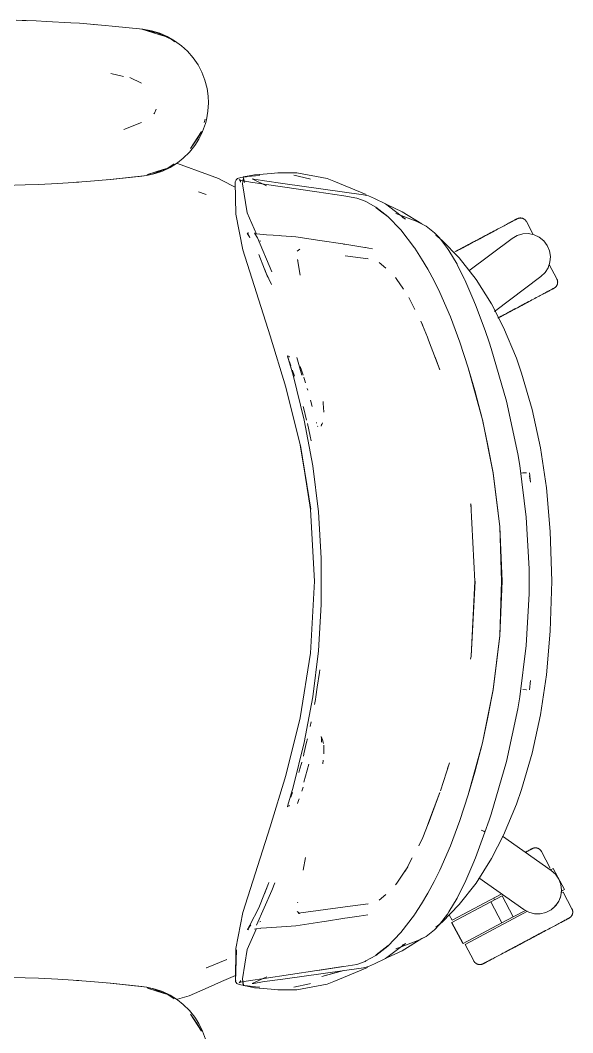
# Model space of a CAD drawing. Header units: millimetres. Extents: x 79795 to 317870, y -36033 to 97293.
# Drawn here: x 187185 to 187508, y 31539 to 32132 of the extents above; entities that cross this region are included whole.
import ezdxf

# ---------------------------------------------------------------- set-up
doc = ezdxf.new("R2010")
doc.units = ezdxf.units.MM
doc.header["$MEASUREMENT"] = 0
doc.layers.add('G-IMPT', color=8, linetype='CONTINUOUS', lineweight=9)
doc.layers.add('I-FURN', color=8, linetype='CONTINUOUS', lineweight=9)

msp = doc.modelspace()

# ---------------------------------------------------------------- linework, layer by layer
at = {"layer": 'G-IMPT'}
for p, q in [((187194.5, 32131.37), (187182.75, 32131.76)), ((187187.68, 32131.62), (187186.19, 32131.63)), ((187189.62, 32131.51), (187187.68, 32131.62)), ((187194.5, 32131.37), (187200.53, 32131.11)), ((187214.67, 32130.3), (187200.53, 32131.11)), ((187219.76, 32129.98), (187214.67, 32130.3)), ((187219.76, 32129.98), (187234.81, 32128.73)), ((187227.94, 32129.33), (187229.62, 32129.16)), ((187234.81, 32128.73), (187238.94, 32128.39)), ((187238.94, 32128.39), (187256.87, 32126.48)), ((187256.36, 32126.48), (187268.82, 32122.65)), ((187256.36, 32126.48), (187259.67, 32125.56)), ((187256.87, 32126.48), (187261.91, 32125.58)), ((187265.32, 32124.44), (187256.92, 32126.35)), ((187268.82, 32122.65), (187259.67, 32125.56)), ((187266.78, 32124.12), (187261.91, 32125.58)), ((187265.32, 32124.44), (187273.39, 32120.7)), ((187271.01, 32122.31), (187266.78, 32124.12)), ((187271.01, 32122.31), (187275.45, 32119.79)), ((187275.5, 32119.1), (187273.39, 32120.7)), ((187279.54, 32116.8), (187275.45, 32119.79)), ((187279.54, 32116.8), (187282.98, 32113.63)), ((187286.3, 32109.8), (187282.98, 32113.63)), ((187289.13, 32105.63), (187286.3, 32109.8)), ((187289.13, 32105.63), (187291.32, 32101.47)), ((187238.15, 32100.51), (187245.59, 32098.94)), ((187255.99, 32094.91), (187249.2, 32098.17)), ((187291.32, 32101.47), (187293.15, 32096.76)), ((187294.41, 32091.89), (187293.15, 32096.76)), ((187294.41, 32091.89), (187295.06, 32087.38)), ((187295.23, 32083.53), (187295.06, 32087.38)), ((187264.62, 32079.7), (187263.6, 32077.48)), ((187295.23, 32083.53), (187294.94, 32078.49)), ((187263.6, 32077.48), (187263.31, 32077.03)), ((187292.69, 32071.85), (187293.31, 32073.88)), ((187294.06, 32073.54), (187293.49, 32071.41)), ((187294.94, 32078.49), (187294.06, 32073.54)), ((187245.65, 32067.81), (187256.08, 32071.95)), ((187291.78, 32066.64), (187293.49, 32071.41)), ((187291.13, 32066.74), (187284.81, 32056.79)), ((187288.97, 32063.06), (187284.81, 32056.79)), ((187289.54, 32062.13), (187287.27, 32058.58)), ((187291.13, 32066.74), (187288.97, 32063.06)), ((187291.78, 32066.64), (187289.54, 32062.13)), ((187284.09, 32054.61), (187287.27, 32058.58)), ((187280.48, 32051.06), (187277.17, 32048.43)), ((187284.09, 32054.61), (187280.48, 32051.06)), ((187271.52, 32045.31), (187259.67, 32041.5)), ((187268.82, 32044.41), (187259.67, 32041.5)), ((187262.3, 32041.7), (187270.49, 32044.9)), ((187272.85, 32045.7), (187268.27, 32043.51)), ((187271.52, 32045.31), (187268.82, 32044.41)), ((187271.52, 32045.31), (187275.1, 32047.73)), ((187272.85, 32045.7), (187277.17, 32048.43)), ((187277.22, 32047.97), (187295.22, 32041.37)), ((187237.74, 32038.56), (187226.34, 32037.57)), ((187259.17, 32040.91), (187236.22, 32038.46)), ((187236.22, 32038.46), (187256.36, 32040.58)), ((187259.17, 32040.91), (187237.74, 32038.56)), ((187254.84, 32040.44), (187256.36, 32040.58)), ((187259.17, 32040.91), (187256.36, 32040.58)), ((187259.17, 32040.91), (187264.13, 32042.07)), ((187259.25, 32041.13), (187262.3, 32041.7)), ((187268.27, 32043.51), (187264.13, 32042.07)), ((187295.22, 32041.37), (187301.19, 32039.18)), ((187302.95, 32038.26), (187301.19, 32039.18)), ((187310.85, 32034.11), (187302.95, 32038.26)), ((187310.79, 32037.3), (187311.39, 32038.34)), ((187311.27, 32037.72), (187311.39, 32038.34)), ((187311.27, 32037.72), (187311.37, 32038.26)), ((187311.39, 32038.34), (187311.37, 32038.26)), ((187311.77, 32038.83), (187311.39, 32038.34)), ((187312.31, 32039.16), (187311.77, 32038.83)), ((187312.31, 32039.16), (187314.17, 32039.71)), ((187313.66, 32038.11), (187313.16, 32038.51)), ((187314.25, 32037.95), (187313.16, 32038.51)), ((187314.25, 32037.95), (187313.63, 32038.12)), ((187313.63, 32038.12), (187319.9, 32037.01)), ((187313.66, 32038.11), (187313.98, 32037.57)), ((187317.45, 32040.24), (187314.17, 32039.71)), ((187315.77, 32039.65), (187315.09, 32036.06)), ((187317.86, 32040.5), (187315.54, 32040.06)), ((187316.26, 32036.78), (187315.54, 32040.06)), ((187316.26, 32036.78), (187315.77, 32039.65)), ((187317.45, 32040.24), (187318.06, 32040.32)), ((187322.11, 32041.31), (187317.86, 32040.5)), ((187318.06, 32040.32), (187322.75, 32040.83)), ((187320.87, 32038.92), (187329.28, 32034.93)), ((187320.87, 32038.92), (187321.74, 32038.77)), ((187326.76, 32037.94), (187321.74, 32038.77)), ((187322.58, 32041.35), (187322.11, 32041.31)), ((187322.58, 32041.35), (187331.9, 32042.16)), ((187322.75, 32040.83), (187325.34, 32041.05)), ((187326.76, 32037.94), (187328.05, 32037.73)), ((187331.9, 32042.16), (187335.86, 32042.5)), ((187340.03, 32042.5), (187335.86, 32042.5)), ((187347, 32042.47), (187340.03, 32042.5)), ((187345.13, 32041.06), (187354.44, 32039.02)), ((187347, 32042.47), (187364.69, 32039.23)), ((187354.44, 32039.02), (187355.01, 32038.86)), ((187364.69, 32039.23), (187368.55, 32037.64)), ((187175.69, 32035.16), (187187.99, 32035.45)), ((187195.87, 32035.74), (187187.99, 32035.45)), ((187195.87, 32035.74), (187207.18, 32036.28)), ((187216.05, 32036.84), (187207.18, 32036.28)), ((187216.05, 32036.84), (187226.34, 32037.57)), ((187218.09, 32036.98), (187216.19, 32036.89)), ((187218.09, 32036.98), (187219.51, 32037.11)), ((187311.17, 32018.32), (187310.79, 32037.3)), ((187314.06, 32037.07), (187313.98, 32037.57)), ((187317.8, 32019.02), (187315.09, 32036.06)), ((187319.9, 32037.01), (187327.75, 32035.9)), ((187327.75, 32035.9), (187358.63, 32031.34)), ((187338.72, 32036.29), (187328.05, 32037.73)), ((187338.72, 32036.29), (187385.93, 32029.61)), ((187371.92, 32036.25), (187368.55, 32037.64)), ((187387.59, 32029.77), (187371.92, 32036.25)), ((187293.91, 32029.78), (187289.45, 32031.41)), ((187289.45, 32031.41), (187293.33, 32030.03)), ((187293.91, 32029.78), (187293.33, 32030.03)), ((187358.63, 32031.34), (187374.39, 32028.95)), ((187382.07, 32027.65), (187374.39, 32028.95)), ((187382.07, 32027.65), (187386.86, 32025.9)), ((187385.93, 32029.61), (187388.93, 32028.97)), ((187392.29, 32027.4), (187388.93, 32028.97)), ((187392.29, 32027.4), (187398.81, 32024.36)), ((187387.28, 32025.68), (187386.86, 32025.9)), ((187393.11, 32022.39), (187387.28, 32025.68)), ((187393.11, 32022.39), (187400.08, 32016.98)), ((187400.29, 32016.67), (187393.34, 32022.07)), ((187393.34, 32022.07), (187396.71, 32019.48)), ((187410.52, 32015.42), (187398.81, 32024.36)), ((187400, 32023.69), (187408.63, 32019.71)), ((187311.17, 32018.32), (187315.37, 31997.36)), ((187317.8, 32019.02), (187323.41, 32006.67)), ((187400.29, 32016.67), (187396.71, 32019.48)), ((187407.81, 32009.07), (187400.08, 32016.98)), ((187404.86, 32018.65), (187416.77, 32014.14)), ((187410.52, 32015.42), (187408.48, 32016.58)), ((187408.63, 32019.71), (187420.08, 32012.59)), ((187419, 32013.07), (187416.77, 32014.14)), ((187407.81, 32009.07), (187415.83, 31998.64)), ((187421.43, 32011.89), (187419, 32013.07)), ((187422.57, 32011.28), (187421.43, 32011.89)), ((187422.57, 32011.28), (187427.43, 32007.42)), ((187317.94, 32007.19), (187318, 32007.21)), ((187317.94, 32007.19), (187319.53, 32004.73)), ((187318.88, 32007.49), (187318, 32007.21)), ((187319.53, 32004.73), (187318, 32007.21)), ((187318, 32007.21), (187319.49, 32004.74)), ((187322.87, 32006.9), (187322.15, 32007.19)), ((187322.15, 32007.19), (187323.91, 32004.52)), ((187322.87, 32006.9), (187322.88, 32006.89)), ((187325.26, 32006.6), (187322.88, 32006.89)), ((187323.91, 32004.52), (187332.34, 31984.54)), ((187325.26, 32006.6), (187325.34, 32006.59)), ((187329.22, 32006.3), (187325.34, 32006.59)), ((187325.36, 32002.8), (187325.8, 32002.53)), ((187337.08, 32005.74), (187329.22, 32006.3)), ((187338.06, 32005.66), (187337.08, 32005.74)), ((187346.31, 32005.05), (187338.06, 32005.66)), ((187346.31, 32005.05), (187346.39, 32005.03)), ((187360.46, 32003), (187346.39, 32005.03)), ((187360.46, 32003), (187373.81, 32000.89)), ((187427.43, 32007.42), (187430.33, 32004.39)), ((187432, 32002.97), (187428.32, 32005.97)), ((187430.33, 32004.39), (187435.04, 31998.26)), ((187432, 32002.97), (187441.96, 31992.68)), ((187331.36, 31947.12), (187315.37, 31997.36)), ((187347.05, 31996.66), (187348.69, 31997.93)), ((187373.81, 32000.89), (187374.32, 32000.81)), ((187374.93, 32000.71), (187374.32, 32000.81)), ((187374.93, 32000.71), (187386.66, 31998.91)), ((187386.66, 31998.91), (187387.12, 31998.84)), ((187389.11, 31998.42), (187387.12, 31998.84)), ((187391.27, 31997.96), (187389.11, 31998.42)), ((187416, 31998.38), (187415.83, 31998.64)), ((187419.89, 31992.28), (187416, 31998.38)), ((187435.04, 31998.26), (187435.91, 31996.97)), ((187440.64, 31988.97), (187435.91, 31996.97)), ((187328.05, 31986.18), (187324.79, 31994.65)), ((187347.4, 31991.71), (187348.8, 31982.54)), ((187347.4, 31991.71), (187347.44, 31991.36)), ((187375.23, 31994.03), (187388.59, 31992.25)), ((187388.59, 31992.25), (187388.12, 31992.4)), ((187419.89, 31992.28), (187423.65, 31986.06)), ((187451.76, 31980.08), (187441.96, 31992.68)), ((187330.06, 31981.28), (187328.04, 31986.38)), ((187328.04, 31986.38), (187330.07, 31981.26)), ((187328.05, 31986.18), (187330.06, 31981.28)), ((187399.09, 31986.75), (187395.18, 31990.09)), ((187427.22, 31979.27), (187423.65, 31986.06)), ((187440.95, 31988.38), (187440.64, 31988.97)), ((187440.95, 31988.38), (187444.95, 31980.37)), ((187329.07, 31983.8), (187332.11, 31977.08)), ((187405.36, 31980.12), (187404.61, 31981.22)), ((187405.36, 31980.12), (187408.85, 31974.99)), ((187427.22, 31979.27), (187430.61, 31972.54)), ((187445.17, 31979.92), (187444.95, 31980.37)), ((187445.17, 31979.92), (187449.94, 31968.96)), ((187460.74, 31965.78), (187451.76, 31980.08)), ((187408.85, 31974.99), (187409.25, 31974.41)), ((187412.39, 31969.51), (187415.93, 31962.54)), ((187436.79, 31958.31), (187430.61, 31972.54)), ((187449.94, 31968.96), (187451.42, 31965.28)), ((187457.02, 31950.21), (187451.42, 31965.28)), ((187467.83, 31952.01), (187460.74, 31965.78)), ((187423.28, 31946.35), (187419.56, 31955.68)), ((187419.56, 31955.68), (187420.56, 31953.43)), ((187442.25, 31943.43), (187436.79, 31958.31)), ((187457.02, 31950.21), (187459.36, 31943.39)), ((187475.34, 31934.03), (187467.83, 31952.01)), ((187340.54, 31917.15), (187331.36, 31947.12)), ((187423.95, 31944.62), (187423.28, 31946.35)), ((187430.66, 31927.18), (187423.95, 31944.62)), ((187442.25, 31943.43), (187447.25, 31928.52)), ((187460.55, 31939.78), (187459.36, 31943.39)), ((187460.55, 31939.78), (187469.5, 31908.96)), ((187341.5, 31935.32), (187341.63, 31935.56)), ((187344.77, 31924.1), (187341.5, 31935.32)), ((187344.77, 31924.1), (187341.65, 31934.92)), ((187341.71, 31934.63), (187341.65, 31934.92)), ((187344.77, 31924.1), (187341.71, 31934.63)), ((187342.59, 31934.78), (187341.98, 31935.17)), ((187342.59, 31934.78), (187342.38, 31934.93)), ((187343.04, 31930.85), (187342.64, 31931.92)), ((187349.96, 31924.09), (187346.93, 31934.52)), ((187430.66, 31927.18), (187427.94, 31934.61)), ((187475.34, 31934.03), (187478.42, 31925.3)), ((187343.39, 31929.87), (187343.04, 31930.85)), ((187344.37, 31927.12), (187344.66, 31926.32)), ((187345.4, 31924.09), (187344.66, 31926.32)), ((187348.84, 31929.27), (187349.6, 31927.11)), ((187349.85, 31926.39), (187349.6, 31927.11)), ((187349.85, 31926.39), (187350.62, 31924.09)), ((187450.98, 31915.26), (187447.21, 31928.43)), ((187455.64, 31898.02), (187447.21, 31928.43)), ((187455.64, 31898.02), (187447.25, 31928.52)), ((187478.42, 31925.3), (187484.59, 31904.06)), ((187351.32, 31897.78), (187344.77, 31924.1)), ((187345.4, 31924.09), (187345.55, 31923.64)), ((187351, 31922.96), (187351.25, 31922.17)), ((187351.25, 31922.17), (187352.04, 31919.68)), ((187340.54, 31917.15), (187348.85, 31883.46)), ((187353.03, 31916.39), (187353.36, 31915.27)), ((187450.98, 31915.26), (187455.64, 31898.02)), ((187354.94, 31909.6), (187355.93, 31905.73)), ((187354.94, 31909.6), (187355.33, 31908.07)), ((187362.36, 31908.24), (187362.32, 31908.72)), ((187362.63, 31904.54), (187362.36, 31908.24)), ((187476.16, 31878.17), (187469.5, 31908.96)), ((187351.08, 31904.51), (187350.74, 31905.8)), ((187352.64, 31897.76), (187351.08, 31904.51)), ((187362.63, 31904.54), (187362.73, 31903.16)), ((187362.74, 31902.46), (187362.73, 31903.16)), ((187484.59, 31904.06), (187489.41, 31881.69)), ((187351.32, 31897.78), (187356.25, 31871.11)), ((187354.79, 31888.37), (187353.09, 31895.79)), ((187358.53, 31895.97), (187358.4, 31896.38)), ((187361.2, 31894.37), (187361.89, 31896.32)), ((187461.81, 31866.89), (187455.6, 31898.13)), ((187455.6, 31898.13), (187461.81, 31866.97)), ((187455.64, 31898.02), (187458.71, 31883)), ((187359.24, 31894.13), (187359.05, 31894.37)), ((187361.2, 31894.37), (187361.42, 31895.42)), ((187355.27, 31885.74), (187354.79, 31888.37)), ((187348.85, 31883.46), (187355.11, 31845.72)), ((187354.85, 31845.55), (187349.12, 31883.08)), ((187355.11, 31845.72), (187349.12, 31883.08)), ((187461.81, 31866.89), (187458.71, 31883)), ((187477.35, 31871.25), (187476.16, 31878.17)), ((187492.9, 31858.27), (187489.41, 31881.69)), ((187356.25, 31871.11), (187359.55, 31844.19)), ((187465.64, 31835.38), (187461.81, 31866.97)), ((187463.76, 31851.41), (187461.81, 31866.89)), ((187465.6, 31835.34), (187461.81, 31866.89)), ((187481.16, 31841.08), (187477.35, 31871.25)), ((187477.9, 31866.89), (187479.14, 31866.93)), ((187481.23, 31867.01), (187479.14, 31866.93)), ((187481.23, 31867.01), (187481.12, 31867.01)), ((187483, 31866.98), (187483.65, 31861.56)), ((187483.08, 31865.33), (187483.65, 31861.56)), ((187495.16, 31832.7), (187492.9, 31858.27)), ((187448.59, 31848.84), (187448.64, 31848.59)), ((187451.14, 31803.56), (187448.64, 31848.9)), ((187448.64, 31848.9), (187448.87, 31847.29)), ((187448.87, 31847.29), (187448.64, 31848.59)), ((187463.76, 31851.41), (187465.6, 31835.34)), ((187354.85, 31845.55), (187357.21, 31803.56)), ((187361.2, 31817.12), (187359.55, 31844.19)), ((187482.78, 31810.87), (187481.16, 31841.08)), ((187465.6, 31835.34), (187466.27, 31820.44)), ((187465.6, 31835.34), (187466.74, 31803.56)), ((187466.97, 31803.56), (187465.64, 31835.38)), ((187496.01, 31803.56), (187495.16, 31832.7)), ((187466.27, 31820.44), (187466.74, 31803.56)), ((187361.2, 31790), (187361.2, 31817.12)), ((187482.78, 31810.87), (187482.87, 31803.56)), ((187354.85, 31761.57), (187357.21, 31803.56)), ((187451.2, 31803.56), (187448.87, 31759.83)), ((187451.14, 31803.56), (187448.87, 31759.83)), ((187465.6, 31771.78), (187466.74, 31803.56)), ((187465.64, 31771.74), (187466.97, 31803.56)), ((187466.27, 31786.68), (187466.74, 31803.56)), ((187482.78, 31796.25), (187482.87, 31803.56)), ((187495.16, 31774.42), (187496.01, 31803.56)), ((187482.78, 31796.25), (187481.16, 31766.05)), ((187361.2, 31790), (187359.55, 31762.93)), ((187466.27, 31786.68), (187465.6, 31771.78)), ((187465.6, 31771.78), (187461.81, 31740.23)), ((187465.64, 31771.74), (187461.81, 31740.15)), ((187465.6, 31771.78), (187463.76, 31755.71)), ((187492.9, 31748.85), (187495.16, 31774.42)), ((187481.16, 31766.05), (187477.35, 31735.88)), ((187348.85, 31723.66), (187354.85, 31761.57)), ((187356.25, 31736.01), (187359.55, 31762.93)), ((187448.87, 31759.83), (187448.61, 31758.06)), ((187448.87, 31759.83), (187448.64, 31758.53)), ((187448.59, 31758.28), (187448.64, 31758.53)), ((187461.81, 31740.23), (187463.76, 31755.71)), ((187358.87, 31741.64), (187360.16, 31750.16)), ((187360.16, 31750.16), (187360.35, 31751.82)), ((187489.41, 31725.43), (187492.9, 31748.85)), ((187483, 31740.15), (187483.65, 31745.56)), ((187351.32, 31709.34), (187356.25, 31736.01)), ((187358.02, 31736.01), (187357.77, 31734.39)), ((187358.87, 31741.64), (187358.02, 31736.01)), ((187455.64, 31709.1), (187461.81, 31740.23)), ((187455.64, 31709.1), (187461.81, 31740.15)), ((187461.81, 31740.23), (187458.71, 31724.12)), ((187477.35, 31735.88), (187476.16, 31728.96)), ((187479.14, 31740.19), (187481.23, 31740.11)), ((187481.23, 31740.11), (187481.12, 31740.12)), ((187357.22, 31731.48), (187357.77, 31734.39)), ((187455.64, 31709.1), (187458.71, 31724.12)), ((187469.5, 31698.17), (187476.16, 31728.96)), ((187484.59, 31703.07), (187489.41, 31725.43)), ((187348.85, 31723.66), (187340.54, 31689.98)), ((187355.29, 31721.38), (187354.75, 31718.56)), ((187361.42, 31711.7), (187361.2, 31712.75)), ((187361.2, 31712.75), (187361.89, 31710.8)), ((187351.32, 31709.34), (187344.77, 31683.02)), ((187351.08, 31702.61), (187352.64, 31709.36)), ((187353.09, 31711.33), (187352.64, 31709.36)), ((187361.42, 31711.7), (187361.45, 31709.4)), ((187361.46, 31709.54), (187361.45, 31709.4)), ((187361.89, 31710.8), (187362.49, 31708.64)), ((187362.74, 31707.69), (187362.65, 31702.64)), ((187362.74, 31707.69), (187362.73, 31704.91)), ((187455.64, 31709.1), (187447.21, 31678.69)), ((187455.64, 31709.1), (187447.25, 31678.6)), ((187450.98, 31691.86), (187455.64, 31709.1)), ((187351.08, 31702.61), (187350.75, 31701.31)), ((187362.65, 31702.64), (187362.73, 31704.91)), ((187478.42, 31681.82), (187484.59, 31703.07)), ((187349.46, 31696.45), (187348.35, 31692.45)), ((187349.46, 31696.45), (187349.78, 31697.59)), ((187349.78, 31697.59), (187349.83, 31697.77)), ((187351.05, 31686.12), (187353.96, 31696.52)), ((187362.34, 31698.84), (187362.13, 31696.75)), ((187436.19, 31697.42), (187430.94, 31680.93)), ((187436.19, 31697.42), (187435.11, 31693.98)), ((187469.5, 31698.17), (187460.55, 31667.34)), ((187331.36, 31660), (187340.54, 31689.98)), ((187348.35, 31692.45), (187348.14, 31691.76)), ((187450.98, 31691.86), (187447.21, 31678.69)), ((187344.77, 31683.02), (187341.7, 31672.6)), ((187350.61, 31683.03), (187349.88, 31680.82)), ((187343.61, 31677.83), (187343.37, 31677.17)), ((187343.61, 31677.83), (187344.35, 31679.92)), ((187430.66, 31679.94), (187423.84, 31661.54)), ((187430.66, 31679.94), (187423.95, 31662.5)), ((187447.25, 31678.6), (187442.25, 31663.69)), ((187478.42, 31681.82), (187475.34, 31673.09)), ((187341.5, 31671.8), (187341.56, 31672.03)), ((187341.59, 31671.57), (187341.5, 31671.8)), ((187341.56, 31672.03), (187341.63, 31672.33)), ((187341.63, 31672.33), (187341.7, 31672.6)), ((187342.59, 31672.34), (187341.98, 31671.96)), ((187342.59, 31672.34), (187342.38, 31672.19)), ((187347.89, 31675.27), (187347.28, 31673.61)), ((187347.89, 31675.27), (187348.27, 31676.28)), ((187475.34, 31673.09), (187467.83, 31655.11)), ((187460.55, 31667.34), (187459.36, 31663.73)), ((187331.36, 31660), (187315.37, 31609.76)), ((187420.56, 31653.69), (187423.28, 31660.77)), ((187420.56, 31653.69), (187422.87, 31659.13)), ((187423.95, 31662.5), (187423.28, 31660.77)), ((187436.79, 31648.81), (187442.25, 31663.69)), ((187456.95, 31656.8), (187459.36, 31663.73)), ((187418.36, 31648.84), (187420.56, 31653.69)), ((187451.42, 31641.84), (187456.99, 31656.8)), ((187455.72, 31657.58), (187454.67, 31658.01)), ((187454.67, 31658.01), (187455.26, 31657.78)), ((187455.72, 31657.58), (187455.26, 31657.78)), ((187455.72, 31657.58), (187456.37, 31657.3)), ((187455.72, 31657.58), (187456.55, 31657.2)), ((187456.37, 31657.3), (187456.55, 31657.2)), ((187456.95, 31656.93), (187456.55, 31657.2)), ((187456.55, 31657.2), (187456.94, 31656.98)), ((187456.95, 31656.93), (187456.94, 31656.98)), ((187456.99, 31656.8), (187456.95, 31656.93)), ((187456.95, 31656.93), (187456.95, 31656.8)), ((187460.74, 31641.34), (187467.83, 31655.11)), ((187436.79, 31648.81), (187430.61, 31634.58)), ((187352.08, 31641.89), (187350.66, 31634.63)), ((187414.49, 31641.8), (187410.3, 31633.69)), ((187449.94, 31638.16), (187451.42, 31641.84)), ((187451.76, 31627.04), (187460.74, 31641.34)), ((187411.81, 31636.47), (187409.25, 31632.71)), ((187411.81, 31636.47), (187410.3, 31633.69)), ((187445.17, 31627.2), (187449.94, 31638.16)), ((187408.85, 31632.13), (187405.36, 31627)), ((187409.25, 31632.71), (187408.85, 31632.13)), ((187427.22, 31627.86), (187430.61, 31634.58)), ((187330.06, 31625.84), (187328.04, 31620.74)), ((187328.04, 31620.74), (187329.44, 31624.28)), ((187328.05, 31620.95), (187330.06, 31625.84)), ((187330.06, 31625.84), (187330.62, 31627.26)), ((187334.09, 31627.17), (187332.34, 31622.58)), ((187405.36, 31627), (187404.61, 31625.9)), ((187427.22, 31627.86), (187423.65, 31621.06)), ((187445.17, 31627.2), (187440.64, 31618.15)), ((187444.95, 31626.76), (187440.64, 31618.15)), ((187445.17, 31627.2), (187440.95, 31618.75)), ((187451.76, 31627.04), (187441.96, 31614.44)), ((187444.95, 31626.76), (187445.17, 31627.2)), ((187332.34, 31622.58), (187323.42, 31602.42)), ((187324.79, 31612.48), (187328.05, 31620.95)), ((187399.09, 31620.37), (187395.18, 31617.03)), ((187419.89, 31614.84), (187423.65, 31621.06)), ((187440.64, 31618.15), (187435.91, 31610.15)), ((187440.64, 31618.15), (187440.95, 31618.75)), ((187324.79, 31612.48), (187319.51, 31602.37)), ((187347.4, 31615.41), (187347.44, 31615.76)), ((187375.23, 31613.09), (187347.9, 31609.35)), ((187375.23, 31613.09), (187388.59, 31614.87)), ((187388.59, 31614.87), (187388.12, 31614.72)), ((187419.89, 31614.84), (187416, 31608.74)), ((187432, 31604.15), (187441.96, 31614.44)), ((187315.37, 31609.76), (187311.17, 31588.8)), ((187347.05, 31610.47), (187348.61, 31609.22)), ((187347.9, 31609.35), (187348.16, 31609.3)), ((187348.4, 31609.26), (187348.16, 31609.3)), ((187363.15, 31604.54), (187374.93, 31606.41)), ((187376.59, 31606.67), (187374.93, 31606.41)), ((187383.42, 31607.73), (187376.59, 31606.67)), ((187383.42, 31607.73), (187388.5, 31608.48)), ((187407.81, 31598.05), (187415.83, 31608.48)), ((187415.83, 31608.48), (187416, 31608.74)), ((187430.33, 31602.73), (187435.04, 31608.86)), ((187435.04, 31608.86), (187435.91, 31610.15)), ((187317.8, 31588.1), (187323.39, 31600.39)), ((187318.16, 31599.91), (187318.13, 31600.08)), ((187318.16, 31599.91), (187320, 31602.62)), ((187318.16, 31599.91), (187319.51, 31602.37)), ((187318.19, 31599.78), (187318.16, 31599.91)), ((187318.88, 31599.63), (187318.19, 31599.78)), ((187322.14, 31599.95), (187322.92, 31600.22)), ((187322.98, 31600.24), (187322.92, 31600.22)), ((187325.44, 31600.53), (187322.98, 31600.24)), ((187325.8, 31604.59), (187325.36, 31604.32)), ((187325.44, 31600.53), (187325.81, 31600.57)), ((187329.22, 31600.82), (187325.81, 31600.57)), ((187329.22, 31600.82), (187338.06, 31601.46)), ((187346.31, 31602.08), (187338.06, 31601.46)), ((187346.39, 31602.09), (187346.31, 31602.08)), ((187346.39, 31602.09), (187361.6, 31604.3)), ((187361.6, 31604.3), (187363.15, 31604.54)), ((187422.57, 31595.84), (187427.43, 31599.7)), ((187430.33, 31602.73), (187427.43, 31599.7)), ((187428.32, 31601.15), (187432, 31604.15)), ((187400.08, 31590.15), (187407.81, 31598.05)), ((187420.08, 31594.53), (187408.63, 31587.41)), ((187419, 31594.05), (187416.77, 31592.98)), ((187421.43, 31595.23), (187419, 31594.05)), ((187420.08, 31594.53), (187420.84, 31595.04)), ((187421.43, 31595.23), (187422.57, 31595.84)), ((187311.61, 31587.92), (187311.03, 31569.47)), ((187311.17, 31588.8), (187311.13, 31569.94)), ((187311.61, 31587.92), (187311.13, 31569.94)), ((187317.8, 31588.1), (187315.09, 31571.06)), ((187400.08, 31590.15), (187393.11, 31584.73)), ((187393.34, 31585.05), (187400.29, 31590.45)), ((187400.29, 31590.45), (187396.71, 31587.64)), ((187410.52, 31591.7), (187398.87, 31582.79)), ((187404.86, 31588.47), (187416.77, 31592.98)), ((187410.52, 31591.7), (187408.57, 31590.59)), ((187306.03, 31582.37), (187294.17, 31577.45)), ((187393.11, 31584.73), (187387.28, 31581.44)), ((187398.87, 31582.79), (187392.29, 31579.72)), ((187393.34, 31585.05), (187396.71, 31587.64)), ((187408.63, 31587.41), (187400, 31583.43)), ((187293.91, 31577.34), (187294.17, 31577.45)), ((187338.72, 31570.83), (187385.93, 31577.51)), ((187358.63, 31575.78), (187373.82, 31578.11)), ((187359.23, 31575.87), (187374.39, 31578.17)), ((187359.23, 31575.87), (187373.82, 31578.11)), ((187361.51, 31572.38), (187374.46, 31575.89)), ((187388.37, 31577.67), (187371.92, 31570.87)), ((187382.07, 31579.47), (187374.39, 31578.17)), ((187386.86, 31581.22), (187382.07, 31579.47)), ((187385.93, 31577.51), (187388.93, 31578.16)), ((187386.86, 31581.22), (187387.28, 31581.44)), ((187392.29, 31579.72), (187388.93, 31578.16)), ((187175.69, 31571.9), (187187.99, 31571.6)), ((187195.87, 31571.31), (187187.99, 31571.6)), ((187195.87, 31571.31), (187207.18, 31570.77)), ((187216.05, 31570.21), (187207.18, 31570.77)), ((187216.05, 31570.21), (187226.34, 31569.48)), ((187218.09, 31570.07), (187216.19, 31570.16)), ((187218.09, 31570.07), (187219.51, 31569.94)), ((187302.97, 31569.34), (187311.14, 31572.91)), ((187311, 31569.36), (187311.19, 31570.22)), ((187311.03, 31569.47), (187311.13, 31569.94)), ((187311.13, 31569.94), (187311.16, 31570.11)), ((187311.19, 31570.22), (187311.16, 31570.11)), ((187313.63, 31569), (187319.9, 31570.11)), ((187313.98, 31569.55), (187314.06, 31570.05)), ((187315.77, 31567.48), (187315.09, 31571.06)), ((187315.77, 31567.48), (187315.15, 31571.02)), ((187315.15, 31571.02), (187315.54, 31567.07)), ((187327.75, 31571.22), (187319.9, 31570.11)), ((187329.3, 31572.21), (187320.87, 31568.2)), ((187358.63, 31575.78), (187327.75, 31571.22)), ((187338.72, 31570.83), (187328.05, 31569.39)), ((187361.51, 31572.38), (187373.4, 31575.74)), ((187371.92, 31570.87), (187368.55, 31569.48)), ((187237.74, 31568.5), (187226.34, 31569.48)), ((187259.17, 31566.14), (187236.22, 31568.6)), ((187236.22, 31568.6), (187256.36, 31566.48)), ((187259.17, 31566.14), (187237.74, 31568.5)), ((187259.17, 31566.14), (187256.36, 31566.48)), ((187259.17, 31566.14), (187264.13, 31564.99)), ((187259.25, 31565.93), (187262.3, 31565.35)), ((187271.52, 31561.74), (187259.67, 31565.56)), ((187268.82, 31562.65), (187259.67, 31565.56)), ((187262.3, 31565.35), (187271.52, 31561.74)), ((187268.27, 31563.54), (187264.13, 31564.99)), ((187284.01, 31561.06), (187295.13, 31565.92)), ((187295.13, 31565.92), (187302.97, 31569.34)), ((187311, 31569.36), (187311.39, 31568.78)), ((187311.77, 31568.29), (187311.39, 31568.78)), ((187311.77, 31568.29), (187312.31, 31567.97)), ((187314.17, 31567.42), (187312.31, 31567.97)), ((187314.25, 31569.17), (187313.16, 31568.61)), ((187313.66, 31569.01), (187313.16, 31568.61)), ((187314.25, 31569.17), (187313.63, 31569)), ((187313.98, 31569.55), (187313.66, 31569.01)), ((187317.45, 31566.88), (187314.17, 31567.42)), ((187317.86, 31566.62), (187315.54, 31567.07)), ((187317.45, 31566.88), (187318.06, 31566.8)), ((187317.86, 31566.62), (187322.11, 31565.81)), ((187322.75, 31566.29), (187318.06, 31566.8)), ((187320.87, 31568.2), (187321.74, 31568.35)), ((187321.74, 31568.35), (187326.76, 31569.18)), ((187322.58, 31565.77), (187322.11, 31565.81)), ((187331.9, 31564.96), (187322.58, 31565.77)), ((187322.75, 31566.29), (187325.34, 31566.07)), ((187326.76, 31569.18), (187328.05, 31569.39)), ((187331.9, 31564.96), (187335.86, 31564.62)), ((187335.86, 31564.62), (187340.03, 31564.62)), ((187347, 31564.65), (187340.03, 31564.62)), ((187345.13, 31566.06), (187354.44, 31568.1)), ((187347, 31564.65), (187364.69, 31567.89)), ((187354.44, 31568.1), (187355.01, 31568.26)), ((187364.69, 31567.89), (187368.55, 31569.48)), ((187272.85, 31561.35), (187268.27, 31563.54)), ((187271.52, 31561.74), (187268.82, 31562.65)), ((187271.52, 31561.74), (187275.1, 31559.32)), ((187272.85, 31561.35), (187277.17, 31558.62)), ((187280.48, 31556), (187277.17, 31558.62)), ((187284.01, 31561.06), (187277.22, 31559.1)), ((187284.09, 31552.45), (187280.48, 31556)), ((187284.09, 31552.45), (187287.27, 31548.47)), ((187291.13, 31540.32), (187284.81, 31550.27)), ((187288.97, 31544), (187284.81, 31550.27)), ((187289.54, 31544.93), (187287.27, 31548.47)), ((187291.13, 31540.32), (187288.97, 31544)), ((187291.78, 31540.42), (187289.54, 31544.93)), ((187291.78, 31540.42), (187293.49, 31535.64))]:
    msp.add_line(p, q, dxfattribs=at)
at = {"layer": 'I-FURN'}
for p, q in [((187472.69, 32013.96), (187473.15, 32014.21)), ((187473.39, 32014.33), (187472.94, 32014.1)), ((187473.15, 32014.21), (187473.58, 32014.44)), ((187473.8, 32014.55), (187473.39, 32014.33)), ((187473.58, 32014.44), (187473.97, 32014.65)), ((187474.17, 32014.75), (187473.8, 32014.55)), ((187473.97, 32014.65), (187474.33, 32014.83)), ((187474.51, 32014.93), (187474.17, 32014.75)), ((187474.33, 32014.83), (187474.65, 32015)), ((187474.8, 32015.09), (187474.51, 32014.93)), ((187474.65, 32015), (187474.93, 32015.15)), ((187475.06, 32015.22), (187474.8, 32015.09)), ((187474.93, 32015.15), (187475.17, 32015.28)), ((187475.28, 32015.34), (187475.06, 32015.22)), ((187475.17, 32015.28), (187475.37, 32015.39)), ((187475.46, 32015.44), (187475.28, 32015.34)), ((187475.37, 32015.39), (187475.53, 32015.47)), ((187475.6, 32015.51), (187475.46, 32015.44)), ((187475.53, 32015.47), (187475.65, 32015.54)), ((187475.7, 32015.56), (187475.6, 32015.51)), ((187475.65, 32015.54), (187475.73, 32015.58)), ((187475.76, 32015.6), (187475.7, 32015.56)), ((187475.73, 32015.58), (187475.78, 32015.6)), ((187475.78, 32015.61), (187475.76, 32015.6)), ((187475.78, 32015.61), (187475.93, 32015.68)), ((187475.78, 32015.6), (187475.78, 32015.61)), ((187475.93, 32015.68), (187476.07, 32015.75)), ((187476.07, 32015.75), (187476.22, 32015.81)), ((187476.22, 32015.81), (187476.37, 32015.86)), ((187476.37, 32015.86), (187476.53, 32015.91)), ((187476.53, 32015.91), (187476.68, 32015.95)), ((187476.68, 32015.95), (187476.84, 32015.99)), ((187476.84, 32015.99), (187477, 32016.02)), ((187477, 32016.02), (187477.16, 32016.04)), ((187477.16, 32016.04), (187477.32, 32016.06)), ((187477.32, 32016.06), (187477.48, 32016.07)), ((187477.48, 32016.07), (187477.64, 32016.08)), ((187477.64, 32016.08), (187477.8, 32016.08)), ((187477.8, 32016.08), (187477.96, 32016.07)), ((187477.96, 32016.07), (187478.12, 32016.05)), ((187478.12, 32016.05), (187478.28, 32016.03)), ((187478.28, 32016.03), (187478.44, 32016)), ((187478.44, 32016), (187478.6, 32015.97)), ((187478.6, 32015.97), (187478.75, 32015.93)), ((187478.75, 32015.93), (187478.91, 32015.88)), ((187478.91, 32015.88), (187479.06, 32015.83)), ((187479.06, 32015.83), (187479.21, 32015.77)), ((187479.21, 32015.77), (187479.36, 32015.71)), ((187479.36, 32015.71), (187479.5, 32015.64)), ((187479.5, 32015.64), (187479.65, 32015.56)), ((187479.65, 32015.56), (187479.79, 32015.48)), ((187479.79, 32015.48), (187479.92, 32015.39)), ((187479.92, 32015.39), (187480.05, 32015.3)), ((187480.05, 32015.3), (187480.18, 32015.2)), ((187480.18, 32015.2), (187480.31, 32015.1)), ((187480.31, 32015.1), (187480.43, 32014.99)), ((187480.43, 32014.99), (187480.54, 32014.88)), ((187480.54, 32014.88), (187480.65, 32014.76)), ((187480.65, 32014.76), (187480.76, 32014.64)), ((187480.76, 32014.64), (187480.86, 32014.52)), ((187480.86, 32014.52), (187480.96, 32014.39)), ((187480.96, 32014.39), (187481.05, 32014.25)), ((187481.05, 32014.25), (187481.13, 32014.12)), ((187481.13, 32014.12), (187481.21, 32013.98)), ((187461.11, 32007.8), (187462.01, 32008.28)), ((187462.49, 32008.54), (187461.6, 32008.06)), ((187462.01, 32008.28), (187462.9, 32008.76)), ((187463.37, 32009.01), (187462.49, 32008.54)), ((187462.9, 32008.76), (187463.77, 32009.22)), ((187464.23, 32009.46), (187463.37, 32009.01)), ((187463.77, 32009.22), (187464.61, 32009.67)), ((187465.06, 32009.91), (187464.23, 32009.46)), ((187465.87, 32010.34), (187465.06, 32009.91)), ((187466.66, 32010.76), (187465.87, 32010.34)), ((187467.42, 32011.16), (187466.66, 32010.76)), ((187468.16, 32011.55), (187467.42, 32011.16)), ((187468.87, 32011.93), (187468.16, 32011.55)), ((187469.54, 32012.29), (187468.87, 32011.93)), ((187470.19, 32012.63), (187469.54, 32012.29)), ((187470.81, 32012.96), (187470.19, 32012.63)), ((187471.39, 32013.27), (187470.81, 32012.96)), ((187471.08, 32013.11), (187471.65, 32013.41)), ((187471.94, 32013.56), (187471.39, 32013.27)), ((187471.65, 32013.41), (187472.18, 32013.69)), ((187472.46, 32013.84), (187471.94, 32013.56)), ((187472.18, 32013.69), (187472.69, 32013.96)), ((187472.94, 32014.1), (187472.46, 32013.84)), ((187481.21, 32013.98), (187481.23, 32013.94)), ((187485.26, 32006.36), (187481.23, 32013.94)), ((187447.57, 31985.08), (187472.89, 32004.16)), ((187450.92, 32002.39), (187449.91, 32001.85)), ((187450.37, 32002.1), (187451.38, 32002.63)), ((187451.92, 32002.92), (187450.92, 32002.39)), ((187451.38, 32002.63), (187452.38, 32003.16)), ((187452.92, 32003.45), (187451.92, 32002.92)), ((187452.38, 32003.16), (187453.38, 32003.7)), ((187453.92, 32003.98), (187452.92, 32003.45)), ((187453.38, 32003.7), (187454.38, 32004.23)), ((187454.92, 32004.51), (187453.92, 32003.98)), ((187454.38, 32004.23), (187455.37, 32004.75)), ((187455.9, 32005.04), (187454.92, 32004.51)), ((187455.37, 32004.75), (187456.36, 32005.28)), ((187456.88, 32005.56), (187455.9, 32005.04)), ((187456.36, 32005.28), (187457.33, 32005.8)), ((187457.85, 32006.07), (187456.88, 32005.56)), ((187457.33, 32005.8), (187458.29, 32006.31)), ((187458.81, 32006.58), (187457.85, 32006.07)), ((187458.29, 32006.31), (187459.25, 32006.81)), ((187459.75, 32007.08), (187458.81, 32006.58)), ((187459.25, 32006.81), (187460.18, 32007.31)), ((187460.68, 32007.58), (187459.75, 32007.08)), ((187460.18, 32007.31), (187461.11, 32007.8)), ((187461.6, 32008.06), (187460.68, 32007.58)), ((187472.89, 32004.16), (187475.81, 32005.85)), ((187475.81, 32005.85), (187479.05, 32006.79)), ((187479.05, 32006.79), (187482.42, 32006.93)), ((187482.42, 32006.93), (187485.72, 32006.26)), ((187485.72, 32006.26), (187488.77, 32004.82)), ((187488.77, 32004.82), (187491.39, 32002.69)), ((187491.39, 32002.69), (187493.42, 32000)), ((187440.18, 31996.68), (187439.28, 31996.2)), ((187439.69, 31996.42), (187440.61, 31996.9)), ((187441.11, 31997.17), (187440.18, 31996.68)), ((187440.61, 31996.9), (187441.54, 31997.4)), ((187442.04, 31997.67), (187441.11, 31997.17)), ((187441.54, 31997.4), (187442.48, 31997.9)), ((187443, 31998.17), (187442.04, 31997.67)), ((187442.48, 31997.9), (187443.44, 31998.41)), ((187443.96, 31998.69), (187443, 31998.17)), ((187443.44, 31998.41), (187444.41, 31998.92)), ((187444.93, 31999.2), (187443.96, 31998.69)), ((187444.41, 31998.92), (187445.38, 31999.44)), ((187445.92, 31999.73), (187444.93, 31999.2)), ((187445.38, 31999.44), (187446.37, 31999.97)), ((187446.91, 32000.25), (187445.92, 31999.73)), ((187446.37, 31999.97), (187447.37, 32000.5)), ((187447.9, 32000.78), (187446.91, 32000.25)), ((187447.37, 32000.5), (187448.37, 32001.03)), ((187448.91, 32001.32), (187447.9, 32000.78)), ((187448.37, 32001.03), (187449.37, 32001.56)), ((187449.91, 32001.85), (187448.91, 32001.32)), ((187449.37, 32001.56), (187450.37, 32002.1)), ((187493.42, 32000), (187494.74, 31996.9)), ((187494.74, 31996.9), (187495.29, 31993.57)), ((187495.29, 31993.57), (187495.02, 31990.21)), ((187493.96, 31987), (187492.16, 31984.15)), ((187495.02, 31990.21), (187493.96, 31987)), ((187499.04, 31980.44), (187494.57, 31988.85)), ((187489.73, 31981.81), (187462.66, 31961.42)), ((187492.16, 31984.15), (187489.73, 31981.81)), ((187499.04, 31980.44), (187499.12, 31980.3)), ((187499.12, 31980.3), (187499.18, 31980.15)), ((187499.18, 31980.15), (187499.24, 31980)), ((187499.24, 31980), (187499.3, 31979.85)), ((187499.3, 31979.85), (187499.35, 31979.7)), ((187499.35, 31979.7), (187499.39, 31979.54)), ((187499.39, 31979.54), (187499.43, 31979.38)), ((187499.43, 31979.38), (187499.46, 31979.23)), ((187499.46, 31979.23), (187499.48, 31979.07)), ((187499.48, 31979.07), (187499.5, 31978.91)), ((187499.5, 31978.91), (187499.51, 31978.75)), ((187499.51, 31978.75), (187499.52, 31978.58)), ((187499.52, 31978.58), (187499.51, 31978.42)), ((187492.99, 31972.66), (187492.4, 31972.35)), ((187492.68, 31972.49), (187493.24, 31972.79)), ((187493.54, 31972.95), (187492.99, 31972.66)), ((187493.24, 31972.79), (187493.78, 31973.08)), ((187494.05, 31973.22), (187493.54, 31972.95)), ((187493.78, 31973.08), (187494.28, 31973.34)), ((187494.54, 31973.48), (187494.05, 31973.22)), ((187494.28, 31973.34), (187494.75, 31973.59)), ((187494.98, 31973.72), (187494.54, 31973.48)), ((187494.75, 31973.59), (187495.18, 31973.82)), ((187495.39, 31973.94), (187494.98, 31973.72)), ((187495.18, 31973.82), (187495.57, 31974.03)), ((187495.77, 31974.13), (187495.39, 31973.94)), ((187495.57, 31974.03), (187495.93, 31974.22)), ((187496.1, 31974.31), (187495.77, 31974.13)), ((187495.93, 31974.22), (187496.24, 31974.39)), ((187496.4, 31974.47), (187496.1, 31974.31)), ((187496.24, 31974.39), (187496.52, 31974.54)), ((187496.66, 31974.61), (187496.4, 31974.47)), ((187496.52, 31974.54), (187496.76, 31974.66)), ((187496.88, 31974.72), (187496.66, 31974.61)), ((187496.76, 31974.66), (187496.96, 31974.77)), ((187497.06, 31974.82), (187496.88, 31974.72)), ((187496.96, 31974.77), (187497.13, 31974.86)), ((187497.2, 31974.89), (187497.06, 31974.82)), ((187497.13, 31974.86), (187497.25, 31974.92)), ((187497.3, 31974.95), (187497.2, 31974.89)), ((187497.25, 31974.92), (187497.33, 31974.97)), ((187497.36, 31974.98), (187497.3, 31974.95)), ((187497.33, 31974.97), (187497.37, 31974.99)), ((187497.38, 31974.99), (187497.36, 31974.98)), ((187497.37, 31974.99), (187497.38, 31974.99)), ((187497.42, 31975.01), (187497.38, 31974.99)), ((187497.56, 31975.09), (187497.42, 31975.01)), ((187497.69, 31975.18), (187497.56, 31975.09)), ((187497.83, 31975.27), (187497.69, 31975.18)), ((187497.95, 31975.36), (187497.83, 31975.27)), ((187498.08, 31975.47), (187497.95, 31975.36)), ((187498.2, 31975.57), (187498.08, 31975.47)), ((187498.32, 31975.68), (187498.2, 31975.57)), ((187498.43, 31975.8), (187498.32, 31975.68)), ((187498.54, 31975.92), (187498.43, 31975.8)), ((187498.64, 31976.04), (187498.54, 31975.92)), ((187498.74, 31976.17), (187498.64, 31976.04)), ((187498.83, 31976.3), (187498.74, 31976.17)), ((187498.92, 31976.44), (187498.83, 31976.3)), ((187499, 31976.58), (187498.92, 31976.44)), ((187499.08, 31976.72), (187499, 31976.58)), ((187499.15, 31976.86), (187499.08, 31976.72)), ((187499.21, 31977.01), (187499.15, 31976.86)), ((187499.27, 31977.16), (187499.21, 31977.01)), ((187499.32, 31977.31), (187499.27, 31977.16)), ((187499.37, 31977.47), (187499.32, 31977.31)), ((187499.41, 31977.63), (187499.37, 31977.47)), ((187499.44, 31977.78), (187499.41, 31977.63)), ((187499.47, 31977.94), (187499.44, 31977.78)), ((187499.49, 31978.1), (187499.47, 31977.94)), ((187499.51, 31978.26), (187499.49, 31978.1)), ((187499.51, 31978.42), (187499.51, 31978.26)), ((187482.28, 31966.96), (187481.35, 31966.47)), ((187481.78, 31966.7), (187482.7, 31967.19)), ((187483.19, 31967.45), (187482.28, 31966.96)), ((187482.7, 31967.19), (187483.61, 31967.67)), ((187483.61, 31967.67), (187484.49, 31968.14)), ((187484.49, 31968.14), (187485.36, 31968.6)), ((187485.36, 31968.6), (187486.21, 31969.05)), ((187486.21, 31969.05), (187487.03, 31969.49)), ((187487.03, 31969.49), (187487.83, 31969.92)), ((187487.83, 31969.92), (187488.61, 31970.33)), ((187488.61, 31970.33), (187489.36, 31970.73)), ((187489.36, 31970.73), (187490.08, 31971.11)), ((187490.08, 31971.11), (187490.78, 31971.48)), ((187490.78, 31971.48), (187491.44, 31971.83)), ((187491.44, 31971.83), (187492.07, 31972.17)), ((187492.07, 31972.17), (187492.68, 31972.49)), ((187469.96, 31960.41), (187470.96, 31960.95)), ((187471.51, 31961.23), (187470.5, 31960.7)), ((187470.96, 31960.95), (187471.97, 31961.48)), ((187472.51, 31961.77), (187471.51, 31961.23)), ((187471.97, 31961.48), (187472.97, 31962.02)), ((187473.52, 31962.3), (187472.51, 31961.77)), ((187472.97, 31962.02), (187473.98, 31962.55)), ((187474.52, 31962.84), (187473.52, 31962.3)), ((187473.98, 31962.55), (187474.98, 31963.08)), ((187475.52, 31963.37), (187474.52, 31962.84)), ((187474.98, 31963.08), (187475.98, 31963.61)), ((187476.51, 31963.9), (187475.52, 31963.37)), ((187475.98, 31963.61), (187476.97, 31964.14)), ((187477.5, 31964.42), (187476.51, 31963.9)), ((187476.97, 31964.14), (187477.95, 31964.66)), ((187478.48, 31964.94), (187477.5, 31964.42)), ((187477.95, 31964.66), (187478.93, 31965.18)), ((187479.45, 31965.46), (187478.48, 31964.94)), ((187478.93, 31965.18), (187479.89, 31965.69)), ((187480.4, 31965.97), (187479.45, 31965.46)), ((187479.89, 31965.69), (187480.84, 31966.2)), ((187481.35, 31966.47), (187480.4, 31965.97)), ((187480.84, 31966.2), (187481.78, 31966.7)), ((187465.55, 31958.07), (187464.59, 31957.56)), ((187465.03, 31957.79), (187466, 31958.31)), ((187466.53, 31958.59), (187465.55, 31958.07)), ((187466, 31958.31), (187466.98, 31958.83)), ((187467.51, 31959.11), (187466.53, 31958.59)), ((187466.98, 31958.83), (187467.97, 31959.35)), ((187468.5, 31959.64), (187467.51, 31959.11)), ((187467.97, 31959.35), (187468.96, 31959.88)), ((187469.5, 31960.17), (187468.5, 31959.64)), ((187468.96, 31959.88), (187469.96, 31960.41)), ((187470.5, 31960.7), (187469.5, 31960.17)), ((187467.2, 31654.44), (187495.79, 31634.42)), ((187483.99, 31646.81), (187484.19, 31646.91)), ((187484.28, 31646.96), (187484.1, 31646.87)), ((187484.19, 31646.91), (187484.35, 31647)), ((187484.42, 31647.04), (187484.28, 31646.96)), ((187484.35, 31647), (187484.47, 31647.07)), ((187484.52, 31647.09), (187484.42, 31647.04)), ((187484.47, 31647.07), (187484.55, 31647.11)), ((187484.58, 31647.12), (187484.52, 31647.09)), ((187484.55, 31647.11), (187484.6, 31647.13)), ((187484.6, 31647.13), (187484.58, 31647.12)), ((187484.6, 31647.13), (187484.75, 31647.21)), ((187484.6, 31647.13), (187484.6, 31647.13)), ((187484.75, 31647.21), (187484.89, 31647.27)), ((187484.89, 31647.27), (187485.04, 31647.34)), ((187485.04, 31647.34), (187485.19, 31647.39)), ((187485.19, 31647.39), (187485.35, 31647.44)), ((187485.35, 31647.44), (187485.5, 31647.48)), ((187485.5, 31647.48), (187485.66, 31647.52)), ((187485.66, 31647.52), (187485.82, 31647.55)), ((187485.82, 31647.55), (187485.98, 31647.57)), ((187485.98, 31647.57), (187486.14, 31647.59)), ((187486.14, 31647.59), (187486.3, 31647.6)), ((187486.3, 31647.6), (187486.46, 31647.61)), ((187486.46, 31647.61), (187486.62, 31647.6)), ((187486.62, 31647.6), (187486.78, 31647.6)), ((187486.78, 31647.6), (187486.94, 31647.58)), ((187486.94, 31647.58), (187487.1, 31647.56)), ((187487.1, 31647.56), (187487.26, 31647.53)), ((187487.26, 31647.53), (187487.42, 31647.5)), ((187487.42, 31647.5), (187487.57, 31647.46)), ((187487.57, 31647.46), (187487.73, 31647.41)), ((187487.73, 31647.41), (187487.88, 31647.36)), ((187487.88, 31647.36), (187488.03, 31647.3)), ((187488.03, 31647.3), (187488.18, 31647.24)), ((187488.18, 31647.24), (187488.32, 31647.17)), ((187488.32, 31647.17), (187488.47, 31647.09)), ((187488.47, 31647.09), (187488.6, 31647.01)), ((187488.6, 31647.01), (187488.74, 31646.92)), ((187488.74, 31646.92), (187488.87, 31646.83)), ((187480.47, 31644.94), (187481, 31645.22)), ((187481.28, 31645.37), (187480.76, 31645.09)), ((187481, 31645.22), (187481.51, 31645.49)), ((187481.76, 31645.62), (187481.28, 31645.37)), ((187481.51, 31645.49), (187481.97, 31645.74)), ((187482.21, 31645.86), (187481.76, 31645.62)), ((187481.97, 31645.74), (187482.4, 31645.96)), ((187482.62, 31646.08), (187482.21, 31645.86)), ((187482.4, 31645.96), (187482.79, 31646.17)), ((187482.99, 31646.28), (187482.62, 31646.08)), ((187482.79, 31646.17), (187483.15, 31646.36)), ((187483.33, 31646.46), (187482.99, 31646.28)), ((187483.15, 31646.36), (187483.47, 31646.53)), ((187483.62, 31646.61), (187483.33, 31646.46)), ((187483.47, 31646.53), (187483.75, 31646.68)), ((187483.88, 31646.75), (187483.62, 31646.61)), ((187483.75, 31646.68), (187483.99, 31646.81)), ((187484.1, 31646.87), (187483.88, 31646.75)), ((187488.87, 31646.83), (187489, 31646.73)), ((187489, 31646.73), (187489.12, 31646.63)), ((187489.12, 31646.63), (187489.24, 31646.52)), ((187489.24, 31646.52), (187489.36, 31646.41)), ((187489.36, 31646.41), (187489.47, 31646.29)), ((187489.47, 31646.29), (187489.58, 31646.17)), ((187489.58, 31646.17), (187489.68, 31646.05)), ((187489.68, 31646.05), (187489.77, 31645.92)), ((187489.77, 31645.92), (187489.87, 31645.78)), ((187489.87, 31645.78), (187489.95, 31645.65)), ((187489.95, 31645.65), (187490.03, 31645.51)), ((187490.03, 31645.51), (187490.05, 31645.47)), ((187495.2, 31635.78), (187490.05, 31645.47)), ((187495.56, 31634.84), (187496.95, 31635.58)), ((187503.52, 31623.22), (187496.95, 31635.58)), ((187479.74, 31611.5), (187453.31, 31630)), ((187495.64, 31634.88), (187495.56, 31634.84)), ((187495.79, 31634.42), (187498.3, 31632.17)), ((187498.3, 31632.17), (187500.2, 31629.38)), ((187500.2, 31629.38), (187501.38, 31626.22)), ((187501.38, 31626.22), (187501.76, 31622.86)), ((187501.73, 31623.23), (187502.13, 31622.48)), ((187503.52, 31623.22), (187502.13, 31622.48)), ((187437.81, 31605.27), (187466.51, 31620.52)), ((187460.34, 31616.11), (187466.98, 31619.64)), ((187462.09, 31618.18), (187462.65, 31617.13)), ((187473.55, 31607.28), (187466.98, 31619.64)), ((187501.33, 31619.52), (187500.11, 31616.37)), ((187501.76, 31622.86), (187501.33, 31619.52)), ((187502.13, 31622.48), (187502.22, 31622.52)), ((187502.34, 31621.46), (187502.71, 31621.65)), ((187507.86, 31611.97), (187502.71, 31621.65)), ((187437.63, 31604.04), (187460.34, 31616.11)), ((187466.91, 31603.75), (187460.34, 31616.11)), ((187482.72, 31609.91), (187479.74, 31611.5)), ((187495.64, 31611.39), (187492.64, 31609.84)), ((187498.18, 31613.61), (187495.64, 31611.39)), ((187495.92, 31611.59), (187497.34, 31612.75)), ((187497.34, 31612.75), (187499.64, 31615.53)), ((187500.11, 31616.37), (187498.18, 31613.61)), ((187507.86, 31611.97), (187507.94, 31611.83)), ((187507.94, 31611.83), (187508, 31611.68)), ((187508, 31611.68), (187508.06, 31611.53)), ((187508.06, 31611.53), (187508.12, 31611.38)), ((187508.12, 31611.38), (187508.17, 31611.22)), ((187436.13, 31608.42), (187437.81, 31605.27)), ((187445.32, 31591.14), (187481.93, 31610.6)), ((187473.55, 31607.28), (187466.91, 31603.75)), ((187480.61, 31611.03), (187473.55, 31607.28)), ((187485.99, 31609.08), (187482.72, 31609.91)), ((187489.36, 31609.06), (187485.99, 31609.08)), ((187492.64, 31609.84), (187489.36, 31609.06)), ((187504.21, 31605.46), (187503.8, 31605.25)), ((187504, 31605.35), (187504.39, 31605.56)), ((187504.59, 31605.66), (187504.21, 31605.46)), ((187504.39, 31605.56), (187504.74, 31605.75)), ((187504.92, 31605.84), (187504.59, 31605.66)), ((187504.74, 31605.75), (187505.06, 31605.92)), ((187505.22, 31606), (187504.92, 31605.84)), ((187505.06, 31605.92), (187505.34, 31606.06)), ((187505.48, 31606.14), (187505.22, 31606)), ((187505.34, 31606.06), (187505.58, 31606.19)), ((187505.7, 31606.25), (187505.48, 31606.14)), ((187505.58, 31606.19), (187505.78, 31606.3)), ((187505.88, 31606.35), (187505.7, 31606.25)), ((187505.78, 31606.3), (187505.95, 31606.38)), ((187506.02, 31606.42), (187505.88, 31606.35)), ((187505.95, 31606.38), (187506.07, 31606.45)), ((187506.12, 31606.48), (187506.02, 31606.42)), ((187506.07, 31606.45), (187506.15, 31606.49)), ((187506.18, 31606.51), (187506.12, 31606.48)), ((187506.15, 31606.49), (187506.19, 31606.52)), ((187506.2, 31606.52), (187506.18, 31606.51)), ((187506.19, 31606.52), (187506.2, 31606.52)), ((187506.24, 31606.54), (187506.2, 31606.52)), ((187506.38, 31606.62), (187506.24, 31606.54)), ((187506.51, 31606.7), (187506.38, 31606.62)), ((187506.65, 31606.8), (187506.51, 31606.7)), ((187506.77, 31606.89), (187506.65, 31606.8)), ((187506.9, 31606.99), (187506.77, 31606.89)), ((187507.02, 31607.1), (187506.9, 31606.99)), ((187507.14, 31607.21), (187507.02, 31607.1)), ((187507.25, 31607.33), (187507.14, 31607.21)), ((187507.36, 31607.45), (187507.25, 31607.33)), ((187507.46, 31607.57), (187507.36, 31607.45)), ((187507.56, 31607.7), (187507.46, 31607.57)), ((187507.65, 31607.83), (187507.56, 31607.7)), ((187507.74, 31607.97), (187507.65, 31607.83)), ((187507.82, 31608.11), (187507.74, 31607.97)), ((187507.9, 31608.25), (187507.82, 31608.11)), ((187507.97, 31608.39), (187507.9, 31608.25)), ((187508.03, 31608.54), (187507.97, 31608.39)), ((187508.09, 31608.69), (187508.03, 31608.54)), ((187508.14, 31608.84), (187508.09, 31608.69)), ((187508.19, 31609), (187508.14, 31608.84)), ((187508.17, 31611.22), (187508.21, 31611.07)), ((187508.23, 31609.15), (187508.19, 31609)), ((187508.21, 31611.07), (187508.25, 31610.91)), ((187508.26, 31609.31), (187508.23, 31609.15)), ((187508.25, 31610.91), (187508.28, 31610.75)), ((187508.29, 31609.47), (187508.26, 31609.31)), ((187508.28, 31610.75), (187508.3, 31610.59)), ((187508.31, 31609.63), (187508.29, 31609.47)), ((187508.3, 31610.59), (187508.32, 31610.43)), ((187508.33, 31609.79), (187508.31, 31609.63)), ((187508.32, 31610.43), (187508.33, 31610.27)), ((187508.33, 31610.27), (187508.34, 31610.11)), ((187508.34, 31610.11), (187508.33, 31609.95)), ((187508.33, 31609.95), (187508.33, 31609.79)), ((187437.46, 31603.95), (187444.03, 31591.58)), ((187444.2, 31591.67), (187437.63, 31604.04)), ((187466.91, 31603.75), (187444.2, 31591.67)), ((187492.43, 31599.2), (187493.31, 31599.67)), ((187493.31, 31599.67), (187494.18, 31600.13)), ((187494.18, 31600.13), (187495.03, 31600.58)), ((187495.03, 31600.58), (187495.85, 31601.02)), ((187495.85, 31601.02), (187496.65, 31601.44)), ((187496.65, 31601.44), (187497.43, 31601.86)), ((187497.43, 31601.86), (187498.18, 31602.26)), ((187498.18, 31602.26), (187498.9, 31602.64)), ((187498.9, 31602.64), (187499.6, 31603.01)), ((187499.6, 31603.01), (187500.26, 31603.36)), ((187500.26, 31603.36), (187500.89, 31603.7)), ((187500.89, 31603.7), (187501.5, 31604.02)), ((187501.81, 31604.18), (187501.22, 31603.87)), ((187501.5, 31604.02), (187502.06, 31604.32)), ((187502.36, 31604.48), (187501.81, 31604.18)), ((187502.06, 31604.32), (187502.6, 31604.61)), ((187502.87, 31604.75), (187502.36, 31604.48)), ((187502.6, 31604.61), (187503.1, 31604.87)), ((187503.36, 31605.01), (187502.87, 31604.75)), ((187503.1, 31604.87), (187503.57, 31605.12)), ((187503.8, 31605.25), (187503.36, 31605.01)), ((187503.57, 31605.12), (187504, 31605.35)), ((187482.34, 31593.83), (187481.33, 31593.3)), ((187481.79, 31593.54), (187482.8, 31594.08)), ((187483.34, 31594.36), (187482.34, 31593.83)), ((187482.8, 31594.08), (187483.8, 31594.61)), ((187484.34, 31594.9), (187483.34, 31594.36)), ((187483.8, 31594.61), (187484.8, 31595.14)), ((187485.33, 31595.42), (187484.34, 31594.9)), ((187484.8, 31595.14), (187485.79, 31595.67)), ((187486.32, 31595.95), (187485.33, 31595.42)), ((187485.79, 31595.67), (187486.77, 31596.19)), ((187487.3, 31596.47), (187486.32, 31595.95)), ((187486.77, 31596.19), (187487.75, 31596.71)), ((187488.27, 31596.99), (187487.3, 31596.47)), ((187487.75, 31596.71), (187488.71, 31597.22)), ((187489.22, 31597.49), (187488.27, 31596.99)), ((187488.71, 31597.22), (187489.66, 31597.73)), ((187490.17, 31598), (187489.22, 31597.49)), ((187489.66, 31597.73), (187490.6, 31598.22)), ((187491.1, 31598.49), (187490.17, 31598)), ((187490.6, 31598.22), (187491.52, 31598.72)), ((187492.01, 31598.98), (187491.1, 31598.49)), ((187491.52, 31598.72), (187492.43, 31599.2)), ((187445.32, 31591.14), (187450.47, 31581.45)), ((187470.11, 31587.33), (187471.02, 31587.82)), ((187471.52, 31588.08), (187470.6, 31587.59)), ((187471.02, 31587.82), (187471.95, 31588.31)), ((187472.46, 31588.58), (187471.52, 31588.08)), ((187471.95, 31588.31), (187472.9, 31588.81)), ((187473.41, 31589.09), (187472.46, 31588.58)), ((187472.9, 31588.81), (187473.85, 31589.32)), ((187474.37, 31589.6), (187473.41, 31589.09)), ((187473.85, 31589.32), (187474.82, 31589.84)), ((187475.35, 31590.12), (187474.37, 31589.6)), ((187474.82, 31589.84), (187475.8, 31590.36)), ((187476.33, 31590.64), (187475.35, 31590.12)), ((187475.8, 31590.36), (187476.79, 31590.88)), ((187477.32, 31591.17), (187476.33, 31590.64)), ((187476.79, 31590.88), (187477.78, 31591.41)), ((187478.32, 31591.7), (187477.32, 31591.17)), ((187477.78, 31591.41), (187478.78, 31591.94)), ((187479.32, 31592.23), (187478.32, 31591.7)), ((187478.78, 31591.94), (187479.78, 31592.47)), ((187480.33, 31592.76), (187479.32, 31592.23)), ((187479.78, 31592.47), (187480.79, 31593.01)), ((187481.33, 31593.3), (187480.33, 31592.76)), ((187480.79, 31593.01), (187481.79, 31593.54)), ((187459.25, 31581.55), (187459.76, 31581.83)), ((187460.06, 31581.98), (187459.52, 31581.7)), ((187459.76, 31581.83), (187460.31, 31582.12)), ((187460.62, 31582.29), (187460.06, 31581.98)), ((187460.31, 31582.12), (187460.9, 31582.43)), ((187460.9, 31582.43), (187461.51, 31582.76)), ((187461.51, 31582.76), (187462.16, 31583.1)), ((187462.16, 31583.1), (187462.84, 31583.46)), ((187462.84, 31583.46), (187463.55, 31583.84)), ((187463.55, 31583.84), (187464.28, 31584.23)), ((187464.28, 31584.23), (187465.04, 31584.64)), ((187465.04, 31584.64), (187465.83, 31585.06)), ((187465.83, 31585.06), (187466.64, 31585.49)), ((187466.64, 31585.49), (187467.48, 31585.93)), ((187467.94, 31586.18), (187467.09, 31585.73)), ((187467.48, 31585.93), (187468.33, 31586.39)), ((187468.81, 31586.64), (187467.94, 31586.18)), ((187468.33, 31586.39), (187469.21, 31586.85)), ((187469.69, 31587.11), (187468.81, 31586.64)), ((187469.21, 31586.85), (187470.11, 31587.33)), ((187470.6, 31587.59), (187469.69, 31587.11)), ((187450.49, 31581.42), (187450.47, 31581.45)), ((187450.57, 31581.28), (187450.49, 31581.42)), ((187450.66, 31581.14), (187450.57, 31581.28)), ((187450.75, 31581.01), (187450.66, 31581.14)), ((187450.85, 31580.88), (187450.75, 31581.01)), ((187450.95, 31580.75), (187450.85, 31580.88)), ((187451.05, 31580.63), (187450.95, 31580.75)), ((187451.16, 31580.51), (187451.05, 31580.63)), ((187451.28, 31580.4), (187451.16, 31580.51)), ((187451.4, 31580.29), (187451.28, 31580.4)), ((187451.52, 31580.19), (187451.4, 31580.29)), ((187451.65, 31580.09), (187451.52, 31580.19)), ((187451.78, 31580), (187451.65, 31580.09)), ((187451.92, 31579.91), (187451.78, 31580)), ((187452.06, 31579.83), (187451.92, 31579.91)), ((187452.2, 31579.75), (187452.06, 31579.83)), ((187452.35, 31579.68), (187452.2, 31579.75)), ((187452.49, 31579.62), (187452.35, 31579.68)), ((187452.64, 31579.56), (187452.49, 31579.62)), ((187452.8, 31579.51), (187452.64, 31579.56)), ((187452.95, 31579.46), (187452.8, 31579.51)), ((187453.11, 31579.42), (187452.95, 31579.46)), ((187453.26, 31579.39), (187453.11, 31579.42)), ((187453.42, 31579.36), (187453.26, 31579.39)), ((187453.58, 31579.34), (187453.42, 31579.36)), ((187453.74, 31579.33), (187453.58, 31579.34)), ((187453.9, 31579.32), (187453.74, 31579.33)), ((187454.07, 31579.32), (187453.9, 31579.32)), ((187454.23, 31579.32), (187454.07, 31579.32)), ((187454.39, 31579.33), (187454.23, 31579.32)), ((187454.55, 31579.35), (187454.39, 31579.33)), ((187454.71, 31579.37), (187454.55, 31579.35)), ((187454.87, 31579.4), (187454.71, 31579.37)), ((187455.02, 31579.44), (187454.87, 31579.4)), ((187455.18, 31579.48), (187455.02, 31579.44)), ((187455.33, 31579.53), (187455.18, 31579.48)), ((187455.48, 31579.59), (187455.33, 31579.53)), ((187455.63, 31579.65), (187455.48, 31579.59)), ((187455.78, 31579.71), (187455.63, 31579.65)), ((187455.92, 31579.79), (187455.78, 31579.71)), ((187455.92, 31579.79), (187455.94, 31579.8)), ((187455.93, 31579.79), (187455.92, 31579.79)), ((187455.97, 31579.81), (187455.93, 31579.79)), ((187455.94, 31579.8), (187456, 31579.83)), ((187456.05, 31579.86), (187455.97, 31579.81)), ((187456, 31579.83), (187456.1, 31579.88)), ((187456.17, 31579.92), (187456.05, 31579.86)), ((187456.1, 31579.88), (187456.24, 31579.96)), ((187456.34, 31580.01), (187456.17, 31579.92)), ((187456.24, 31579.96), (187456.42, 31580.05)), ((187456.54, 31580.11), (187456.34, 31580.01)), ((187456.42, 31580.05), (187456.64, 31580.17)), ((187456.78, 31580.24), (187456.54, 31580.11)), ((187456.64, 31580.17), (187456.9, 31580.31)), ((187457.06, 31580.39), (187456.78, 31580.24)), ((187456.9, 31580.31), (187457.2, 31580.47)), ((187457.38, 31580.56), (187457.06, 31580.39)), ((187457.2, 31580.47), (187457.53, 31580.64)), ((187457.73, 31580.75), (187457.38, 31580.56)), ((187457.53, 31580.64), (187457.91, 31580.84)), ((187458.12, 31580.96), (187457.73, 31580.75)), ((187457.91, 31580.84), (187458.32, 31581.06)), ((187458.55, 31581.19), (187458.12, 31580.96)), ((187458.32, 31581.06), (187458.76, 31581.3)), ((187459.02, 31581.43), (187458.55, 31581.19)), ((187458.76, 31581.3), (187459.25, 31581.55)), ((187459.52, 31581.7), (187459.02, 31581.43))]:
    msp.add_line(p, q, dxfattribs=at)
for points in [[(187501.73, 31623.23), (187501.74, 31623), (187501.74, 31622.46), (187501.7, 31621.8), (187501.66, 31621.42)], [(187498.79, 31614.32), (187498.46, 31613.9), (187498.12, 31613.47), (187497.69, 31613.09)]]:
    msp.add_open_spline(points, degree=3, dxfattribs=at)
msp.add_open_spline([(187501.13, 31618.82), (187500.99, 31618.35), (187500.79, 31617.79), (187500.54, 31617.23), (187500.5, 31617.15)], degree=3, knots=[-0.6, -0.6, -0.6, -0.6, -0.5, -0.4831698, -0.4831698, -0.4831698, -0.4831698], dxfattribs=at)

doc.saveas('drawing.dxf')
